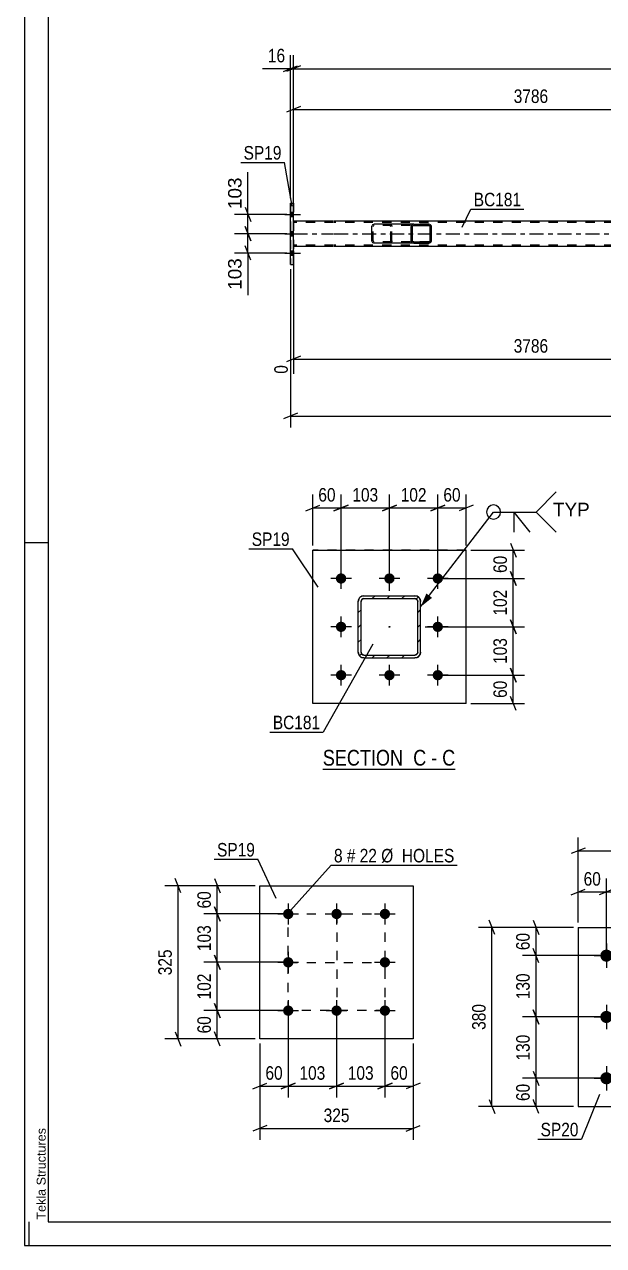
# Model space of a CAD drawing. Header units: millimetres. Extents: x 0 to 841, y 0 to 594.
# Drawn here: x 0 to 122.7, y 0 to 259 of the extents above; entities that cross this region are included whole.
import ezdxf

# ---------------------------------------------------------------- set-up
doc = ezdxf.new("R2010")
doc.units = ezdxf.units.MM
doc.linetypes.add('DXK_LINE_DOT2', pattern=[3.9198, 1.9599, -1.9599])
doc.linetypes.add('DXK_LINE_DOT3', pattern=[5.9187, 2.979, -0.9799, 0.9799, -0.9799])
doc.styles.add('Arial', font='ARIAL.TTF', dxfattribs={"height": 0.2})
doc.styles.add('Arial Narrow', font='ARIALN.TTF', dxfattribs={"height": 0.2})

# ---------------------------------------------------------------- blocks, each defined once
blk = doc.blocks.new('Unknown-717034435-1133')
at = {"color": 5, "linetype": 'Continuous'}
for p, q in [((0, 594), (0, 0)), ((5, 589), (5, 5)), ((5, 149), (0, 149)), ((1, 0), (1, 5)), ((5, 5), (836, 5)), ((0, 0), (841, 0))]:
    blk.add_line(p, q, dxfattribs=at)
at = {"color": 174, "linetype": 'Continuous', "style": 'Arial'}
blk.add_text('Tekla Structures', height=1.9102, rotation=90, dxfattribs=at).set_placement((4.5, 5.5))
blk = doc.blocks.new('Unknown-717034435-13 - 2357')
at = {"color": 6, "linetype": 'Continuous'}
blk.add_line((63.24, 101.03), (91.31, 101.03), dxfattribs=at)
at = {"color": 0, "linetype": 'Continuous'}
blk.add_wipeout([(81.35, 101.78), (81.35, 105.28), (63.24, 105.28), (63.24, 101.78)], dxfattribs=at)
at = {"color": 7, "linetype": 'Continuous', "style": 'Arial Narrow'}
blk.add_text('SECTION ', height=3.34, dxfattribs=at).set_placement((63.24, 101.78))
at = {"color": 0, "linetype": 'Continuous'}
blk.add_wipeout([(85.16, 101.78), (85.16, 105.28), (82.4, 105.28), (82.4, 101.78)], dxfattribs=at)
blk.add_wipeout([(87.49, 101.78), (87.49, 105.28), (86.21, 105.28), (86.21, 101.78)], dxfattribs=at)
at = {"color": 7, "linetype": 'Continuous', "style": 'Arial Narrow'}
blk.add_text('C', height=3.34, dxfattribs=at).set_placement((82.4, 101.78))
at = {"color": 0, "linetype": 'Continuous'}
blk.add_wipeout([(91.31, 101.78), (91.31, 105.28), (88.54, 105.28), (88.54, 101.78)], dxfattribs=at)
at = {"color": 7, "linetype": 'Continuous', "style": 'Arial Narrow'}
for s, p in [('C', (88.54, 101.78)), ('-', (86.21, 101.78))]:
    blk.add_text(s, height=3.34, dxfattribs=at).set_placement(p)
blk = doc.blocks.new('Bolt-717034435-6938 - 6899')
at = {"linetype": 'Continuous'}
for points in [[(123.35, 62.78, -1), (123.35, 60.18, -1)], [(136.35, 62.78, -1), (136.35, 60.18, -1)], [(149.35, 62.78, -1), (149.35, 60.18, -1)], [(123.35, 49.78, -1), (123.35, 47.18, -1)], [(149.35, 49.78, -1), (149.35, 47.18, -1)], [(123.35, 36.78, -1), (123.35, 34.18, -1)], [(136.35, 36.78, -1), (136.35, 34.18, -1)], [(149.35, 36.78, -1), (149.35, 34.18, -1)]]:
    blk.add_hatch(color=1, dxfattribs=at).paths.add_polyline_path(points)
at = {"color": 1, "linetype": 'Continuous'}
for p, q in [((123.35, 64.08), (123.35, 58.88)), ((136.35, 64.08), (136.35, 58.88)), ((149.35, 64.08), (149.35, 58.88)), ((120.75, 61.48), (125.95, 61.48)), ((133.75, 61.48), (138.95, 61.48)), ((146.75, 61.48), (151.95, 61.48)), ((123.35, 51.08), (123.35, 45.88)), ((149.35, 51.08), (149.35, 45.88)), ((120.75, 48.48), (125.95, 48.48)), ((146.75, 48.48), (151.95, 48.48)), ((123.35, 38.08), (123.35, 32.88)), ((136.35, 38.08), (136.35, 32.88)), ((149.35, 38.08), (149.35, 32.88)), ((120.75, 35.48), (125.95, 35.48)), ((133.75, 35.48), (138.95, 35.48)), ((146.75, 35.48), (151.95, 35.48))]:
    blk.add_line(p, q, dxfattribs=at)
blk = doc.blocks.new('Part-717034435-6905 - 6899')
at = {"color": 2, "linetype": 'Continuous'}
for p, q in [((117.35, 67.48), (117.35, 29.48)), ((117.35, 67.48), (155.35, 67.48)), ((155.35, 67.48), (155.35, 29.48)), ((117.35, 29.48), (155.35, 29.48))]:
    blk.add_line(p, q, dxfattribs=at)
blk = doc.blocks.new('Bolt-717034435-3178 - 3036')
at = {"linetype": 'Continuous'}
for points in [[(57.02, 218.24), (57.02, 219.12), (56.38, 219.12), (56.38, 218.24)], [(57.02, 218.24), (57.02, 219.12), (56.38, 219.12), (56.38, 218.24)], [(57.02, 218.24), (57.02, 219.12), (56.38, 219.12), (56.38, 218.24)], [(57.02, 214.14), (57.02, 215.02), (56.38, 215.02), (56.38, 214.14)], [(57.02, 214.14), (57.02, 215.02), (56.38, 215.02), (56.38, 214.14)], [(57.02, 210.04), (57.02, 210.92), (56.38, 210.92), (56.38, 210.04)], [(57.02, 210.04), (57.02, 210.92), (56.38, 210.92), (56.38, 210.04)], [(57.02, 210.04), (57.02, 210.92), (56.38, 210.92), (56.38, 210.04)]]:
    blk.add_hatch(color=1, dxfattribs=at).paths.add_polyline_path(points)
at = {"color": 1, "linetype": 'Continuous'}
for p, q in [((55.22, 218.68), (58.54, 218.68)), ((55.22, 218.68), (58.54, 218.68)), ((55.22, 218.68), (58.54, 218.68)), ((56.38, 219.12), (57.02, 219.12)), ((56.38, 219.12), (57.02, 219.12)), ((56.38, 219.12), (57.02, 219.12)), ((56.38, 218.24), (57.02, 218.24)), ((56.38, 218.24), (57.02, 218.24)), ((56.38, 218.24), (57.02, 218.24)), ((56.38, 215.02), (57.02, 215.02)), ((56.38, 215.02), (57.02, 215.02)), ((55.22, 214.58), (58.54, 214.58)), ((55.22, 214.58), (58.54, 214.58)), ((56.38, 214.14), (57.02, 214.14)), ((56.38, 214.14), (57.02, 214.14)), ((55.22, 210.48), (58.54, 210.48)), ((55.22, 210.48), (58.54, 210.48)), ((55.22, 210.48), (58.54, 210.48)), ((56.38, 210.92), (57.02, 210.92)), ((56.38, 210.92), (57.02, 210.92)), ((56.38, 210.92), (57.02, 210.92)), ((56.38, 210.04), (57.02, 210.04)), ((56.38, 210.04), (57.02, 210.04)), ((56.38, 210.04), (57.02, 210.04))]:
    blk.add_line(p, q, dxfattribs=at)
blk = doc.blocks.new('Part-717034435-3125 - 3036')
at = {"color": 2, "linetype": 'Continuous'}
for p, q in [((65.54, 217.22), (57.02, 217.22)), ((156.88, 217.22), (65.64, 217.22)), ((57.02, 211.94), (65.54, 211.94)), ((65.64, 211.94), (156.88, 211.94))]:
    blk.add_line(p, q, dxfattribs=at)
at = {"color": 7, "linetype": 'DXK_LINE_DOT2'}
for p, q in [((57.02, 217.22), (57.02, 217.22)), ((57.02, 217.22), (57.02, 211.94)), ((57.02, 211.94), (57.02, 217.22)), ((57.02, 217.22), (57.02, 217.22)), ((65.54, 216.98), (57.02, 216.98)), ((724.56, 216.98), (65.64, 216.98)), ((65.54, 212.18), (57.02, 212.18)), ((57.02, 211.94), (57.02, 211.94)), ((57.02, 211.94), (57.02, 211.94)), ((724.56, 212.18), (65.64, 212.18))]:
    blk.add_line(p, q, dxfattribs=at)
at = {"color": 7, "linetype": 'DXK_LINE_DOT3'}
for p, q in [((57.02, 214.58), (65.54, 214.58)), ((65.64, 214.58), (724.56, 214.58))]:
    blk.add_line(p, q, dxfattribs=at)
blk = doc.blocks.new('Part-717034435-3167 - 3036')
at = {"linetype": 'Continuous'}
h = blk.add_hatch(dxfattribs=at)
h.set_pattern_fill('', scale=0.7, style=0, pattern_type=0)
h.set_pattern_definition([(45, (86.2092, 216.2857), (-1.57154, 1.57154), [])])
h.paths.add_polyline_path([(86.25, 216.1), (86.21, 216.29), (86.1, 216.44), (85.93, 216.55), (85.74, 216.58), (82.5, 216.58), (82.31, 216.55), (82.14, 216.44), (82.03, 216.29), (81.99, 216.1), (81.99, 213.06), (82.03, 212.88), (82.14, 212.72), (82.31, 212.62), (82.5, 212.58), (85.74, 212.58), (85.93, 212.62), (86.1, 212.72), (86.21, 212.88), (86.25, 213.06)])
h.paths.add_polyline_path([(85.97, 212.97), (85.92, 212.89), (85.84, 212.84), (85.74, 212.82), (82.5, 212.82), (82.4, 212.84), (82.32, 212.89), (82.27, 212.97), (82.25, 213.06), (82.25, 216.1), (82.27, 216.19), (82.32, 216.27), (82.4, 216.32), (82.5, 216.34), (85.74, 216.34), (85.84, 216.32), (85.92, 216.27), (85.97, 216.19), (85.99, 216.1), (85.99, 213.06)])
at = {"color": 2, "linetype": 'Continuous'}
for p, q in [((73.64, 216.1), (73.68, 216.29)), ((73.64, 213.06), (73.64, 216.1)), ((73.96, 216.55), (74.15, 216.58)), ((82.5, 216.58), (74.15, 216.58)), ((82.03, 216.29), (81.99, 216.1)), ((81.99, 213.06), (81.99, 216.1)), ((82.25, 216.1), (82.27, 216.19)), ((82.25, 213.06), (82.25, 216.1)), ((82.27, 216.19), (82.32, 216.27)), ((82.5, 216.58), (82.31, 216.55)), ((82.32, 216.27), (82.4, 216.32)), ((82.4, 216.32), (82.5, 216.34)), ((82.5, 216.58), (85.74, 216.58)), ((82.5, 216.34), (85.74, 216.34)), ((85.93, 216.55), (85.74, 216.58)), ((85.74, 216.34), (85.84, 216.32)), ((85.84, 216.32), (85.92, 216.27)), ((85.92, 216.27), (85.97, 216.19)), ((85.97, 216.19), (85.99, 216.1)), ((85.99, 213.06), (85.99, 216.1)), ((86.25, 216.1), (86.21, 216.29)), ((86.25, 213.06), (86.25, 216.1)), ((73.68, 212.88), (73.64, 213.06)), ((74.15, 212.58), (73.96, 212.62)), ((82.5, 212.58), (74.15, 212.58)), ((81.99, 213.06), (82.03, 212.88)), ((82.27, 212.97), (82.25, 213.06)), ((82.32, 212.89), (82.27, 212.97)), ((82.31, 212.62), (82.5, 212.58)), ((82.4, 212.84), (82.32, 212.89)), ((82.5, 212.82), (82.4, 212.84)), ((82.5, 212.82), (85.74, 212.82)), ((82.5, 212.58), (85.74, 212.58)), ((85.84, 212.84), (85.74, 212.82)), ((85.74, 212.58), (85.93, 212.62)), ((85.92, 212.89), (85.84, 212.84)), ((85.97, 212.97), (85.92, 212.89)), ((85.99, 213.06), (85.97, 212.97)), ((86.21, 212.88), (86.25, 213.06))]:
    blk.add_line(p, q, dxfattribs=at)
at = {"color": 7, "linetype": 'DXK_LINE_DOT2'}
for p, q in [((73.92, 216.19), (73.9, 216.1)), ((73.9, 213.06), (73.9, 216.1)), ((73.97, 216.27), (73.92, 216.19)), ((74.06, 216.32), (73.97, 216.27)), ((74.15, 216.34), (74.06, 216.32)), ((85.74, 216.34), (74.15, 216.34)), ((77.39, 216.58), (77.58, 216.55)), ((77.49, 216.32), (77.39, 216.34)), ((77.57, 216.27), (77.49, 216.32)), ((77.62, 216.19), (77.57, 216.27)), ((77.64, 216.1), (77.62, 216.19)), ((77.64, 213.06), (77.64, 216.1)), ((77.86, 216.29), (77.9, 216.1)), ((77.9, 213.06), (77.9, 216.1)), ((85.74, 216.58), (82.5, 216.58)), ((73.9, 213.06), (73.92, 212.97)), ((73.92, 212.97), (73.97, 212.89)), ((73.97, 212.89), (74.06, 212.84)), ((74.06, 212.84), (74.15, 212.82)), ((85.74, 212.82), (74.15, 212.82)), ((77.39, 212.82), (77.49, 212.84)), ((77.58, 212.62), (77.39, 212.58)), ((77.49, 212.84), (77.57, 212.89)), ((77.57, 212.89), (77.62, 212.97)), ((77.62, 212.97), (77.64, 213.06)), ((77.9, 213.06), (77.86, 212.88)), ((85.74, 212.58), (82.5, 212.58))]:
    blk.add_line(p, q, dxfattribs=at)
at = {"color": 2, "linetype": 'Continuous'}
for centre, start, end in [((74.13, 216.08), 110.7583, 155.6801), ((82.48, 216.08), 110.7583, 155.68), ((85.76, 216.08), 24.32, 69.2417), ((74.13, 213.08), 204.3199, 249.2417), ((82.48, 213.08), 204.32, 249.2417), ((85.76, 213.08), 290.7583, 335.68)]:
    blk.add_arc(centre, 0.496, start, end, dxfattribs=at)
at = {"color": 7, "linetype": 'DXK_LINE_DOT2'}
for centre, start, end in [((77.41, 216.08), 24.3199, 69.2417), ((77.41, 213.08), 290.7583, 335.6801)]:
    blk.add_arc(centre, 0.496, start, end, dxfattribs=at)
blk = doc.blocks.new('Part-717034435-3236 - 3036')
at = {"color": 2, "linetype": 'Continuous'}
for p, q in [((56.38, 221.08), (57.02, 221.08)), ((56.38, 208.08), (56.38, 221.08)), ((57.02, 208.08), (57.02, 221.08)), ((56.38, 208.08), (57.02, 208.08))]:
    blk.add_line(p, q, dxfattribs=at)
at = {"color": 7, "linetype": 'DXK_LINE_DOT2'}
for p, q in [((56.38, 221.08), (56.38, 221.08)), ((56.38, 221.08), (56.38, 208.08)), ((57.02, 221.08), (57.02, 208.08)), ((56.38, 208.08), (56.38, 208.08))]:
    blk.add_line(p, q, dxfattribs=at)
blk = doc.blocks.new('Bolt-717034435-2446 - 2357')
at = {"linetype": 'Continuous'}
for points in [[(67.11, 140.36, -1), (67.11, 142.56, -1)], [(77.36, 140.36, -1), (77.36, 142.56, -1)], [(87.61, 140.36, -1), (87.61, 142.56, -1)], [(67.11, 130.11, -1), (67.11, 132.31, -1)], [(87.61, 130.11, -1), (87.61, 132.31, -1)], [(67.11, 119.86, -1), (67.11, 122.06, -1)], [(77.36, 119.86, -1), (77.36, 122.06, -1)], [(87.61, 119.86, -1), (87.61, 122.06, -1)]]:
    blk.add_hatch(color=1, dxfattribs=at).paths.add_polyline_path(points)
at = {"color": 1, "linetype": 'Continuous'}
for p, q in [((67.11, 139.26), (67.11, 143.66)), ((77.36, 139.26), (77.36, 143.66)), ((87.61, 139.26), (87.61, 143.66)), ((69.31, 141.46), (64.91, 141.46)), ((79.56, 141.46), (75.16, 141.46)), ((89.81, 141.46), (85.41, 141.46)), ((67.11, 129.01), (67.11, 133.41)), ((87.61, 129.01), (87.61, 133.41)), ((69.31, 131.21), (64.91, 131.21)), ((89.81, 131.21), (85.41, 131.21)), ((67.11, 118.76), (67.11, 123.16)), ((77.36, 118.76), (77.36, 123.16)), ((87.61, 118.76), (87.61, 123.16)), ((69.31, 120.96), (64.91, 120.96)), ((79.56, 120.96), (75.16, 120.96)), ((89.81, 120.96), (85.41, 120.96))]:
    blk.add_line(p, q, dxfattribs=at)
blk = doc.blocks.new('Part-717034435-2452 - 2357')
at = {"color": 2, "linetype": 'Continuous'}
for p, q in [((61.11, 147.46), (93.61, 147.46)), ((61.11, 114.96), (61.11, 147.46)), ((93.61, 114.96), (93.61, 147.46)), ((93.61, 114.96), (61.11, 114.96))]:
    blk.add_line(p, q, dxfattribs=at)
at = {"color": 7, "linetype": 'DXK_LINE_DOT2'}
for p, q in [((93.61, 147.46), (61.11, 147.46)), ((93.61, 114.96), (61.11, 114.96))]:
    blk.add_line(p, q, dxfattribs=at)
blk = doc.blocks.new('Part-717034435-2461 - 2357')
at = {"linetype": 'Continuous'}
h = blk.add_hatch(dxfattribs=at)
h.set_pattern_fill('', scale=0.7, style=0, pattern_type=0)
h.set_pattern_definition([(45, (83.2224, 124.701), (-1.57154, 1.57154), [])])
h.paths.add_polyline_path([(82.76, 124.61), (83.22, 124.7), (83.61, 124.96), (83.87, 125.35), (83.96, 125.81), (83.96, 136.61), (83.87, 137.07), (83.61, 137.46), (83.22, 137.72), (82.76, 137.81), (71.96, 137.81), (71.5, 137.72), (71.11, 137.46), (70.85, 137.07), (70.76, 136.61), (70.76, 125.81), (70.85, 125.35), (71.11, 124.96), (71.5, 124.7), (71.96, 124.61)])
h.paths.add_polyline_path([(71.96, 125.21), (71.73, 125.26), (71.54, 125.39), (71.41, 125.58), (71.36, 125.81), (71.36, 136.61), (71.41, 136.84), (71.54, 137.03), (71.73, 137.16), (71.96, 137.21), (82.76, 137.21), (82.99, 137.16), (83.19, 137.03), (83.32, 136.84), (83.36, 136.61), (83.36, 125.81), (83.32, 125.58), (83.19, 125.39), (82.99, 125.26), (82.76, 125.21)])
blk.add_hatch(color=30, dxfattribs=at).paths.add_polyline_path([(77.36, 131.11, -1), (77.36, 131.31, -1)])
at = {"color": 7, "linetype": 'DXK_LINE_DOT2'}
for p, q in [((71.5, 137.72), (71.96, 137.81)), ((71.96, 137.81), (82.76, 137.81)), ((82.76, 137.81), (83.22, 137.72)), ((70.76, 136.61), (70.85, 137.07)), ((70.76, 125.81), (70.76, 136.61)), ((71.41, 136.84), (71.36, 136.61)), ((71.36, 125.81), (71.36, 136.61)), ((71.54, 137.03), (71.41, 136.84)), ((71.73, 137.16), (71.54, 137.03)), ((71.96, 137.21), (71.73, 137.16)), ((71.96, 137.21), (82.76, 137.21)), ((82.99, 137.16), (82.76, 137.21)), ((83.19, 137.03), (82.99, 137.16)), ((83.32, 136.84), (83.19, 137.03)), ((83.36, 136.61), (83.32, 136.84)), ((83.36, 125.81), (83.36, 136.61)), ((83.87, 137.07), (83.96, 136.61)), ((83.96, 125.81), (83.96, 136.61)), ((70.85, 125.35), (70.76, 125.81)), ((71.36, 125.81), (71.41, 125.58)), ((71.41, 125.58), (71.54, 125.39)), ((71.96, 124.61), (71.5, 124.7)), ((71.54, 125.39), (71.73, 125.26)), ((71.73, 125.26), (71.96, 125.21)), ((71.96, 125.21), (82.76, 125.21)), ((71.96, 124.61), (82.76, 124.61)), ((82.76, 125.21), (82.99, 125.26)), ((83.22, 124.7), (82.76, 124.61)), ((82.99, 125.26), (83.19, 125.39)), ((83.19, 125.39), (83.32, 125.58)), ((83.32, 125.58), (83.36, 125.81)), ((83.96, 125.81), (83.87, 125.35))]:
    blk.add_line(p, q, dxfattribs=at)
at = {"color": 2, "linetype": 'Continuous'}
for p, q in [((71.96, 137.81), (71.5, 137.72)), ((71.96, 137.81), (82.76, 137.81)), ((83.22, 137.72), (82.76, 137.81)), ((70.85, 137.07), (70.76, 136.61)), ((70.76, 125.81), (70.76, 136.61)), ((71.36, 136.61), (71.41, 136.84)), ((71.36, 125.81), (71.36, 136.61)), ((71.41, 136.84), (71.54, 137.03)), ((71.54, 137.03), (71.73, 137.16)), ((71.73, 137.16), (71.96, 137.21)), ((71.96, 137.21), (82.76, 137.21)), ((82.76, 137.21), (82.99, 137.16)), ((82.99, 137.16), (83.19, 137.03)), ((83.19, 137.03), (83.32, 136.84)), ((83.32, 136.84), (83.36, 136.61)), ((83.36, 125.81), (83.36, 136.61)), ((83.96, 136.61), (83.87, 137.07)), ((83.96, 125.81), (83.96, 136.61)), ((70.76, 125.81), (70.85, 125.35)), ((71.41, 125.58), (71.36, 125.81)), ((71.54, 125.39), (71.41, 125.58)), ((71.5, 124.7), (71.96, 124.61)), ((71.73, 125.26), (71.54, 125.39)), ((71.96, 125.21), (71.73, 125.26)), ((71.96, 125.21), (82.76, 125.21)), ((71.96, 124.61), (82.76, 124.61)), ((82.99, 125.26), (82.76, 125.21)), ((82.76, 124.61), (83.22, 124.7)), ((83.19, 125.39), (82.99, 125.26)), ((83.32, 125.58), (83.19, 125.39)), ((83.36, 125.81), (83.32, 125.58)), ((83.87, 125.35), (83.96, 125.81))]:
    blk.add_line(p, q, dxfattribs=at)
at = {"color": 7, "linetype": 'DXK_LINE_DOT3'}
blk.add_line((77.36, 131.21), (77.36, 131.21), dxfattribs=at)
at = {"color": 30, "linetype": 'DXK_LINE_DOT3'}
blk.add_line((77.36, 131.21), (77.36, 131.21), dxfattribs=at)
at = {"color": 30, "linetype": 'Continuous'}
blk.add_circle((77.36, 131.21), 0.1, dxfattribs=at)
at = {"color": 7, "linetype": 'DXK_LINE_DOT2'}
for centre, start, end in [((71.96, 136.61), 112.5, 157.5), ((82.76, 136.61), 22.5, 67.5), ((71.96, 125.81), 202.5, 247.5), ((82.76, 125.81), 292.5, 337.5)]:
    blk.add_arc(centre, 1.2, start, end, dxfattribs=at)
at = {"color": 2, "linetype": 'Continuous'}
for centre, start, end in [((71.96, 136.61), 112.5, 157.5), ((82.76, 136.61), 22.5, 67.5), ((71.96, 125.81), 202.5, 247.5), ((82.76, 125.81), 292.5, 337.5)]:
    blk.add_arc(centre, 1.2, start, end, dxfattribs=at)
blk = doc.blocks.new('Bolt-717034435-7731 - 7697')
at = {"linetype": 'Continuous'}
for points in [[(55.91, 71.42, -1), (55.91, 69.22, -1)], [(66.16, 71.42, -1), (66.16, 69.22, -1)], [(76.41, 71.42, -1), (76.41, 69.22, -1)], [(55.91, 61.17, -1), (55.91, 58.97, -1)], [(76.41, 61.17, -1), (76.41, 58.97, -1)], [(55.91, 50.92, -1), (55.91, 48.72, -1)], [(66.16, 50.92, -1), (66.16, 48.72, -1)], [(76.41, 50.92, -1), (76.41, 48.72, -1)]]:
    blk.add_hatch(color=1, dxfattribs=at).paths.add_polyline_path(points)
at = {"color": 1, "linetype": 'Continuous'}
for p, q in [((55.91, 72.52), (55.91, 68.12)), ((66.16, 72.52), (66.16, 68.12)), ((76.41, 72.52), (76.41, 68.12)), ((53.71, 70.32), (58.11, 70.32)), ((63.96, 70.32), (68.36, 70.32)), ((74.21, 70.32), (78.61, 70.32)), ((55.91, 62.27), (55.91, 57.87)), ((76.41, 62.27), (76.41, 57.87)), ((53.71, 60.07), (58.11, 60.07)), ((74.21, 60.07), (78.61, 60.07)), ((55.91, 52.02), (55.91, 47.62)), ((66.16, 52.02), (66.16, 47.62)), ((76.41, 52.02), (76.41, 47.62)), ((53.71, 49.82), (58.11, 49.82)), ((63.96, 49.82), (68.36, 49.82)), ((74.21, 49.82), (78.61, 49.82))]:
    blk.add_line(p, q, dxfattribs=at)
blk = doc.blocks.new('Part-717034435-7736 - 7697')
at = {"color": 2, "linetype": 'Continuous'}
for p, q in [((49.91, 43.82), (49.91, 76.32)), ((49.91, 76.32), (82.41, 76.32)), ((82.41, 76.32), (82.41, 43.82)), ((82.41, 43.82), (49.91, 43.82))]:
    blk.add_line(p, q, dxfattribs=at)
blk = doc.blocks.new('Rectangle-717034435-7823 - 7697')
at = {"color": 1, "linetype": 'DXK_LINE_DOT2'}
blk.add_lwpolyline([(55.91, 70.32), (76.41, 70.32), (76.41, 49.82), (55.91, 49.82), (55.91, 70.32)], close=True, dxfattribs=at)
blk = doc.blocks.new('Line-717034435-7809 - 7697')
at = {"color": 1, "linetype": 'DXK_LINE_DOT2'}
blk.add_line((55.91, 60.02), (76.41, 60.02), dxfattribs=at)
blk = doc.blocks.new('Line-717034435-7816 - 7697')
at = {"color": 1, "linetype": 'DXK_LINE_DOT2'}
blk.add_line((66.21, 70.32), (66.21, 49.82), dxfattribs=at)
blk = doc.blocks.new('StraightDimension-717034435-6940 - 6899')
at = {"color": 7, "linetype": 'Continuous'}
for p, q in [((116.35, 67.48), (105.59, 67.48)), ((107.84, 68.98), (109.04, 65.98)), ((108.44, 61.48), (108.44, 67.48)), ((109.04, 59.98), (107.84, 62.98)), ((122.35, 61.48), (105.59, 61.48))]:
    blk.add_line(p, q, dxfattribs=at)
at = {"color": 0}
blk.add_wipeout([(107.69, 66.91), (103.49, 66.91), (103.49, 62.05), (107.69, 62.05)], dxfattribs=at)
at = {"color": 3, "style": 'Arial Narrow'}
blk.add_text('60', height=2.863, rotation=90.0002, dxfattribs=at).set_placement((107.09, 62.65))
blk = doc.blocks.new('StraightDimension-717034435-6950 - 6899')
at = {"color": 7, "linetype": 'Continuous'}
for p, q in [((107.84, 36.98), (109.04, 33.98)), ((122.35, 35.48), (105.59, 35.48)), ((108.44, 29.48), (108.44, 35.48)), ((116.35, 29.48), (105.59, 29.48)), ((109.04, 27.98), (107.84, 30.98))]:
    blk.add_line(p, q, dxfattribs=at)
at = {"color": 0}
blk.add_wipeout([(107.69, 34.91), (103.49, 34.91), (103.49, 30.05), (107.69, 30.05)], dxfattribs=at)
at = {"color": 3, "style": 'Arial Narrow'}
blk.add_text('60', height=2.863, rotation=90.0002, dxfattribs=at).set_placement((107.09, 30.65))
blk = doc.blocks.new('StraightDimension-717034435-12316 - 6899')
at = {"color": 7, "linetype": 'Continuous'}
for p, q in [((109.04, 59.98), (107.84, 62.98)), ((122.35, 61.48), (105.59, 61.48)), ((108.44, 48.48), (108.44, 61.48)), ((107.84, 49.98), (109.04, 46.98)), ((122.35, 48.48), (105.59, 48.48))]:
    blk.add_line(p, q, dxfattribs=at)
at = {"color": 0}
blk.add_wipeout([(107.69, 58.32), (103.49, 58.32), (103.49, 51.64), (107.69, 51.64)], dxfattribs=at)
at = {"color": 3, "style": 'Arial Narrow'}
blk.add_text('130', height=2.863, rotation=90.0002, dxfattribs=at).set_placement((107.09, 52.24))
blk = doc.blocks.new('StraightDimension-717034435-6965 - 6899')
at = {"color": 7, "linetype": 'Continuous'}
for p, q in [((116.35, 67.48), (96.25, 67.48)), ((99.7, 65.98), (98.5, 68.98)), ((99.1, 29.48), (99.1, 67.48)), ((116.35, 29.48), (96.25, 29.48)), ((98.5, 30.98), (99.7, 27.98))]:
    blk.add_line(p, q, dxfattribs=at)
at = {"color": 0}
blk.add_wipeout([(98.35, 51.82), (94.15, 51.82), (94.15, 45.14), (98.35, 45.14)], dxfattribs=at)
at = {"color": 3, "style": 'Arial Narrow'}
blk.add_text('380', height=2.863, rotation=90.0002, dxfattribs=at).set_placement((97.75, 45.74))
blk = doc.blocks.new('StraightDimension-717034435-6986 - 6899')
at = {"color": 7, "linetype": 'Continuous'}
for p, q in [((117.35, 68.48), (117.35, 77.83)), ((123.35, 62.48), (123.35, 77.83)), ((115.85, 74.38), (118.85, 75.58)), ((124.85, 75.58), (121.85, 74.38)), ((117.35, 74.98), (123.35, 74.98))]:
    blk.add_line(p, q, dxfattribs=at)
at = {"color": 0}
blk.add_wipeout([(122.78, 75.73), (122.78, 79.93), (117.92, 79.93), (117.92, 75.73)], dxfattribs=at)
at = {"color": 3, "style": 'Arial Narrow'}
blk.add_text('60', height=2.863, dxfattribs=at).set_placement((118.52, 76.33))
blk = doc.blocks.new('StraightDimension-717034435-7001 - 6899')
at = {"color": 7, "linetype": 'Continuous'}
for p, q in [((117.35, 68.48), (117.35, 86.56)), ((155.35, 68.48), (155.35, 86.56)), ((118.85, 84.31), (115.85, 83.11)), ((117.35, 83.71), (155.35, 83.71)), ((153.85, 83.11), (156.85, 84.31))]:
    blk.add_line(p, q, dxfattribs=at)
at = {"color": 0}
blk.add_wipeout([(139.69, 84.46), (139.69, 88.66), (133.01, 88.66), (133.01, 84.46)], dxfattribs=at)
at = {"color": 3, "style": 'Arial Narrow'}
blk.add_text('380', height=2.863, dxfattribs=at).set_placement((133.61, 85.06))
blk = doc.blocks.new('StraightDimension-717034435-12314 - 6899')
at = {"color": 7, "linetype": 'Continuous'}
for p, q in [((109.04, 46.98), (107.84, 49.98)), ((122.35, 48.48), (105.59, 48.48)), ((108.44, 35.48), (108.44, 48.48)), ((107.84, 36.98), (109.04, 33.98)), ((122.35, 35.48), (105.59, 35.48))]:
    blk.add_line(p, q, dxfattribs=at)
at = {"color": 0}
blk.add_wipeout([(107.69, 45.32), (103.49, 45.32), (103.49, 38.64), (107.69, 38.64)], dxfattribs=at)
at = {"color": 3, "style": 'Arial Narrow'}
blk.add_text('130', height=2.863, rotation=90.0002, dxfattribs=at).set_placement((107.09, 39.24))
blk = doc.blocks.new('StraightDimension-717034435-12336 - 6899')
at = {"color": 7, "linetype": 'Continuous'}
for p, q in [((123.35, 62.48), (123.35, 77.83)), ((136.35, 62.48), (136.35, 77.83)), ((124.85, 75.58), (121.85, 74.38)), ((134.85, 74.38), (137.85, 75.58)), ((123.35, 74.98), (136.35, 74.98))]:
    blk.add_line(p, q, dxfattribs=at)
at = {"color": 0}
blk.add_wipeout([(133.19, 75.73), (133.19, 79.93), (126.51, 79.93), (126.51, 75.73)], dxfattribs=at)
at = {"color": 3, "style": 'Arial Narrow'}
blk.add_text('130', height=2.863, dxfattribs=at).set_placement((127.11, 76.33))
blk = doc.blocks.new('StraightDimension-717034435-3388 - 3036')
at = {"color": 7, "linetype": 'Continuous'}
for p, q in [((46.77, 216.08), (47.97, 213.08)), ((55.59, 214.58), (44.52, 214.58)), ((47.37, 210.48), (47.37, 214.58)), ((55.59, 210.48), (44.52, 210.48)), ((47.97, 208.98), (46.77, 211.98))]:
    blk.add_line(p, q, dxfattribs=at)
at = {"color": 0}
blk.add_wipeout([(46.62, 209.96), (42.42, 209.96), (42.42, 202.09), (46.62, 202.09)], dxfattribs=at)
at = {"color": 7, "linetype": 'Continuous'}
blk.add_line((47.37, 210.48), (47.37, 201.56), dxfattribs=at)
blk.add_line((47.37, 210.48), (47.37, 201.56), dxfattribs=at)
at = {"color": 3, "style": 'Arial'}
blk.add_text('103', height=2.865, rotation=90.0002, dxfattribs=at).set_placement((46.02, 202.69))
blk = doc.blocks.new('StraightDimension-717034435-3378 - 3036')
at = {"color": 7, "linetype": 'Continuous'}
for p, q in [((46.77, 220.18), (47.97, 217.18)), ((55.59, 218.68), (44.52, 218.68)), ((47.37, 214.58), (47.37, 218.68)), ((47.97, 213.08), (46.77, 216.08)), ((55.59, 214.58), (44.52, 214.58))]:
    blk.add_line(p, q, dxfattribs=at)
at = {"color": 0}
blk.add_wipeout([(46.62, 227.08), (42.42, 227.08), (42.42, 219.21), (46.62, 219.21)], dxfattribs=at)
at = {"color": 7, "linetype": 'Continuous'}
blk.add_line((47.37, 218.68), (47.37, 227.6), dxfattribs=at)
blk.add_line((47.37, 218.68), (47.37, 227.6), dxfattribs=at)
at = {"color": 3, "style": 'Arial'}
blk.add_text('103', height=2.865, rotation=90.0002, dxfattribs=at).set_placement((46.02, 219.81))
blk = doc.blocks.new('StraightDimension-717034435-3399 - 3036')
at = {"color": 7, "linetype": 'Continuous'}
for p, q in [((57.02, 210.94), (57.02, 184.88)), ((157.68, 210.54), (157.68, 179.39)), ((58.52, 188.6), (55.52, 187.4)), ((57.02, 188), (157.68, 188)), ((156.18, 187.4), (159.18, 188.6))]:
    blk.add_line(p, q, dxfattribs=at)
at = {"color": 0}
blk.add_wipeout([(111.61, 188.75), (111.61, 192.95), (103.1, 192.95), (103.1, 188.75)], dxfattribs=at)
at = {"color": 0, "linetype": 'Continuous'}
for points in [[(56.42, 187.3), (52.22, 187.3), (52.22, 184.28), (56.42, 184.28)], [(157.08, 187.3), (152.88, 187.3), (152.88, 178.79), (157.08, 178.79)]]:
    blk.add_wipeout(points, dxfattribs=at)
at = {"color": 3, "style": 'Arial Narrow'}
blk.add_text('3786', height=2.863, dxfattribs=at).set_placement((103.7, 189.35))
at = {"color": 3, "linetype": 'Continuous', "style": 'Arial Narrow'}
for s, height, p in [('0', 2.86, (55.82, 184.88)), ('3786', 2.863, (156.48, 179.39))]:
    blk.add_text(s, height=height, rotation=90.0002, dxfattribs=at).set_placement(p)
blk = doc.blocks.new('StraightDimension-717034435-3450 - 3036')
at = {"color": 7, "linetype": 'Continuous'}
for p, q in [((57.02, 218.22), (57.02, 243.8)), ((157.68, 218.62), (157.68, 243.8)), ((58.52, 241.55), (55.52, 240.35)), ((57.02, 240.95), (157.68, 240.95)), ((156.18, 240.35), (159.18, 241.55))]:
    blk.add_line(p, q, dxfattribs=at)
at = {"color": 0}
blk.add_wipeout([(111.61, 241.7), (111.61, 245.9), (103.1, 245.9), (103.1, 241.7)], dxfattribs=at)
at = {"color": 3, "style": 'Arial Narrow'}
blk.add_text('3786', height=2.863, dxfattribs=at).set_placement((103.7, 242.3))
blk = doc.blocks.new('StraightDimension-717034435-3514 - 3036')
at = {"color": 7, "linetype": 'Continuous'}
for p, q in [((56.38, 222.08), (56.38, 252.42)), ((57.02, 222.08), (57.02, 252.42)), ((54.88, 248.97), (57.88, 250.17)), ((58.52, 250.17), (55.52, 248.97)), ((56.38, 249.57), (57.02, 249.57))]:
    blk.add_line(p, q, dxfattribs=at)
at = {"color": 0}
blk.add_wipeout([(55.86, 250.32), (55.86, 254.52), (51, 254.52), (51, 250.32)], dxfattribs=at)
at = {"color": 7, "linetype": 'Continuous'}
blk.add_line((56.38, 249.57), (50.48, 249.57), dxfattribs=at)
blk.add_line((56.38, 249.57), (50.48, 249.57), dxfattribs=at)
at = {"color": 3, "style": 'Arial Narrow'}
blk.add_text('16', height=2.863, dxfattribs=at).set_placement((51.6, 250.92))
blk = doc.blocks.new('StraightDimension-717034435-3524 - 3036')
at = {"color": 7, "linetype": 'Continuous'}
for p, q in [((57.02, 222.08), (57.02, 252.42)), ((58.52, 250.17), (55.52, 248.97)), ((57.02, 249.57), (733.18, 249.57))]:
    blk.add_line(p, q, dxfattribs=at)
blk = doc.blocks.new('StraightDimension-717034435-3545 - 3036')
at = {"color": 7, "linetype": 'Continuous'}
for p, q in [((56.38, 207.08), (56.38, 173.49)), ((57.88, 176.49), (54.88, 175.29)), ((56.38, 175.89), (733.82, 175.89))]:
    blk.add_line(p, q, dxfattribs=at)
blk = doc.blocks.new('StraightDimension-717034435-2539 - 2357')
at = {"color": 7, "linetype": 'Continuous'}
for p, q in [((103.01, 148.96), (104.21, 145.96)), ((94.61, 147.46), (106.01, 147.46)), ((103.61, 141.46), (103.61, 147.46)), ((104.21, 139.96), (103.01, 142.96)), ((88.61, 141.46), (106.01, 141.46))]:
    blk.add_line(p, q, dxfattribs=at)
at = {"color": 0}
blk.add_wipeout([(102.86, 146.89), (98.66, 146.89), (98.66, 142.03), (102.86, 142.03)], dxfattribs=at)
at = {"color": 3, "style": 'Arial Narrow'}
blk.add_text('60', height=2.863, rotation=90.0002, dxfattribs=at).set_placement((102.26, 142.63))
blk = doc.blocks.new('StraightDimension-717034435-2540 - 2357')
at = {"color": 7, "linetype": 'Continuous'}
for p, q in [((103.01, 142.96), (104.21, 139.96)), ((88.61, 141.46), (106.01, 141.46)), ((103.61, 131.21), (103.61, 141.46)), ((104.21, 129.71), (103.01, 132.71)), ((84.96, 131.21), (106.01, 131.21))]:
    blk.add_line(p, q, dxfattribs=at)
at = {"color": 0}
blk.add_wipeout([(102.86, 139.68), (98.66, 139.68), (98.66, 132.99), (102.86, 132.99)], dxfattribs=at)
at = {"color": 3, "style": 'Arial Narrow'}
blk.add_text('102', height=2.863, rotation=90.0002, dxfattribs=at).set_placement((102.26, 133.59))
blk = doc.blocks.new('StraightDimension-717034435-2543 - 2357')
at = {"color": 7, "linetype": 'Continuous'}
for p, q in [((103.01, 132.71), (104.21, 129.71)), ((84.96, 131.21), (106.01, 131.21)), ((103.61, 120.96), (103.61, 131.21)), ((104.21, 119.46), (103.01, 122.46)), ((88.61, 120.96), (106.01, 120.96))]:
    blk.add_line(p, q, dxfattribs=at)
at = {"color": 0}
blk.add_wipeout([(102.86, 129.43), (98.66, 129.43), (98.66, 122.74), (102.86, 122.74)], dxfattribs=at)
at = {"color": 3, "style": 'Arial Narrow'}
blk.add_text('103', height=2.863, rotation=90.0002, dxfattribs=at).set_placement((102.26, 123.34))
blk = doc.blocks.new('StraightDimension-717034435-2546 - 2357')
at = {"color": 7, "linetype": 'Continuous'}
for p, q in [((103.01, 122.46), (104.21, 119.46)), ((88.61, 120.96), (106.01, 120.96)), ((103.61, 114.96), (103.61, 120.96)), ((94.61, 114.96), (106.01, 114.96)), ((104.21, 113.46), (103.01, 116.46))]:
    blk.add_line(p, q, dxfattribs=at)
at = {"color": 0}
blk.add_wipeout([(102.86, 120.39), (98.66, 120.39), (98.66, 115.53), (102.86, 115.53)], dxfattribs=at)
at = {"color": 3, "style": 'Arial Narrow'}
blk.add_text('60', height=2.863, rotation=90.0002, dxfattribs=at).set_placement((102.26, 116.13))
blk = doc.blocks.new('StraightDimension-717034435-2548 - 2357')
at = {"color": 7, "linetype": 'Continuous'}
for p, q in [((87.61, 142.46), (87.61, 159.27)), ((93.61, 148.46), (93.61, 159.27)), ((86.11, 155.82), (89.11, 157.02)), ((87.61, 156.42), (93.61, 156.42)), ((95.11, 157.02), (92.11, 155.82))]:
    blk.add_line(p, q, dxfattribs=at)
at = {"color": 0}
blk.add_wipeout([(93.04, 157.17), (93.04, 161.37), (88.19, 161.37), (88.19, 157.17)], dxfattribs=at)
at = {"color": 3, "style": 'Arial Narrow'}
blk.add_text('60', height=2.863, dxfattribs=at).set_placement((88.79, 157.77))
blk = doc.blocks.new('StraightDimension-717034435-2549 - 2357')
at = {"color": 7, "linetype": 'Continuous'}
for p, q in [((77.36, 138.81), (77.36, 159.27)), ((87.61, 142.46), (87.61, 159.27)), ((75.86, 155.82), (78.86, 157.02)), ((77.36, 156.42), (87.61, 156.42)), ((89.11, 157.02), (86.11, 155.82))]:
    blk.add_line(p, q, dxfattribs=at)
at = {"color": 0}
blk.add_wipeout([(85.83, 157.17), (85.83, 161.37), (79.15, 161.37), (79.15, 157.17)], dxfattribs=at)
at = {"color": 3, "style": 'Arial Narrow'}
blk.add_text('102', height=2.863, dxfattribs=at).set_placement((79.75, 157.77))
blk = doc.blocks.new('StraightDimension-717034435-2553 - 2357')
at = {"color": 7, "linetype": 'Continuous'}
for p, q in [((67.11, 142.46), (67.11, 159.27)), ((77.36, 138.81), (77.36, 159.27)), ((65.61, 155.82), (68.61, 157.02)), ((67.11, 156.42), (77.36, 156.42)), ((78.86, 157.02), (75.86, 155.82))]:
    blk.add_line(p, q, dxfattribs=at)
at = {"color": 0}
blk.add_wipeout([(75.58, 157.17), (75.58, 161.37), (68.9, 161.37), (68.9, 157.17)], dxfattribs=at)
at = {"color": 3, "style": 'Arial Narrow'}
blk.add_text('103', height=2.863, dxfattribs=at).set_placement((69.5, 157.77))
blk = doc.blocks.new('StraightDimension-717034435-2557 - 2357')
at = {"color": 7, "linetype": 'Continuous'}
for p, q in [((61.11, 148.46), (61.11, 159.27)), ((67.11, 142.46), (67.11, 159.27)), ((59.61, 155.82), (62.61, 157.02)), ((61.11, 156.42), (67.11, 156.42)), ((68.61, 157.02), (65.61, 155.82))]:
    blk.add_line(p, q, dxfattribs=at)
at = {"color": 0}
blk.add_wipeout([(66.54, 157.17), (66.54, 161.37), (61.69, 161.37), (61.69, 157.17)], dxfattribs=at)
at = {"color": 3, "style": 'Arial Narrow'}
blk.add_text('60', height=2.863, dxfattribs=at).set_placement((62.29, 157.77))
blk = doc.blocks.new('StraightDimension-717034435-7738 - 7697')
at = {"color": 7, "linetype": 'Continuous'}
for p, q in [((76.41, 48.82), (76.41, 31.42)), ((82.41, 42.82), (82.41, 31.42)), ((74.91, 33.22), (77.91, 34.42)), ((76.41, 33.82), (82.41, 33.82)), ((83.91, 34.42), (80.91, 33.22))]:
    blk.add_line(p, q, dxfattribs=at)
at = {"color": 0}
blk.add_wipeout([(81.84, 34.57), (81.84, 38.77), (76.98, 38.77), (76.98, 34.57)], dxfattribs=at)
at = {"color": 3, "style": 'Arial Narrow'}
blk.add_text('60', height=2.863, dxfattribs=at).set_placement((77.58, 35.17))
blk = doc.blocks.new('StraightDimension-717034435-7795 - 7697')
at = {"color": 7, "linetype": 'Continuous'}
for p, q in [((40.26, 77.82), (41.46, 74.82)), ((48.91, 76.32), (38.01, 76.32)), ((40.86, 70.32), (40.86, 76.32)), ((54.91, 70.32), (38.01, 70.32)), ((41.46, 68.82), (40.26, 71.82))]:
    blk.add_line(p, q, dxfattribs=at)
at = {"color": 0}
blk.add_wipeout([(40.11, 75.74), (35.91, 75.74), (35.91, 70.89), (40.11, 70.89)], dxfattribs=at)
at = {"color": 3, "style": 'Arial Narrow'}
blk.add_text('60', height=2.863, rotation=90.0002, dxfattribs=at).set_placement((39.51, 71.49))
blk = doc.blocks.new('StraightDimension-717034435-7752 - 7697')
at = {"color": 7, "linetype": 'Continuous'}
for p, q in [((55.91, 48.82), (55.91, 31.42)), ((49.91, 42.82), (49.91, 31.42)), ((48.41, 33.22), (51.41, 34.42)), ((49.91, 33.82), (55.91, 33.82)), ((57.41, 34.42), (54.41, 33.22))]:
    blk.add_line(p, q, dxfattribs=at)
at = {"color": 0}
blk.add_wipeout([(55.34, 34.57), (55.34, 38.77), (50.48, 38.77), (50.48, 34.57)], dxfattribs=at)
at = {"color": 3, "style": 'Arial Narrow'}
blk.add_text('60', height=2.863, dxfattribs=at).set_placement((51.08, 35.17))
blk = doc.blocks.new('StraightDimension-717034435-7763 - 7697')
at = {"color": 7, "linetype": 'Continuous'}
for p, q in [((49.91, 42.82), (49.91, 22.44)), ((82.41, 42.82), (82.41, 22.44)), ((51.41, 25.44), (48.41, 24.24)), ((49.91, 24.84), (82.41, 24.84)), ((80.91, 24.24), (83.91, 25.44))]:
    blk.add_line(p, q, dxfattribs=at)
at = {"color": 0}
blk.add_wipeout([(69.5, 25.59), (69.5, 29.79), (62.82, 29.79), (62.82, 25.59)], dxfattribs=at)
at = {"color": 3, "style": 'Arial Narrow'}
blk.add_text('325', height=2.863, dxfattribs=at).set_placement((63.42, 26.19))
blk = doc.blocks.new('StraightDimension-717034435-7774 - 7697')
at = {"color": 7, "linetype": 'Continuous'}
for p, q in [((33.18, 74.82), (31.98, 77.82)), ((48.91, 76.32), (29.73, 76.32)), ((32.58, 43.82), (32.58, 76.32)), ((31.98, 45.32), (33.18, 42.32)), ((48.91, 43.82), (29.73, 43.82))]:
    blk.add_line(p, q, dxfattribs=at)
at = {"color": 0}
blk.add_wipeout([(31.83, 63.41), (27.63, 63.41), (27.63, 56.72), (31.83, 56.72)], dxfattribs=at)
at = {"color": 3, "style": 'Arial Narrow'}
blk.add_text('325', height=2.863, rotation=90.0002, dxfattribs=at).set_placement((31.23, 57.32))
blk = doc.blocks.new('StraightDimension-717034435-7785 - 7697')
at = {"color": 7, "linetype": 'Continuous'}
for p, q in [((54.91, 49.82), (38.01, 49.82)), ((40.26, 51.32), (41.46, 48.32)), ((40.86, 43.82), (40.86, 49.82)), ((41.46, 42.32), (40.26, 45.32)), ((48.91, 43.82), (38.01, 43.82))]:
    blk.add_line(p, q, dxfattribs=at)
at = {"color": 0}
blk.add_wipeout([(40.11, 49.24), (35.91, 49.24), (35.91, 44.39), (40.11, 44.39)], dxfattribs=at)
at = {"color": 3, "style": 'Arial Narrow'}
blk.add_text('60', height=2.863, rotation=90.0002, dxfattribs=at).set_placement((39.51, 44.99))
blk = doc.blocks.new('StraightDimension-717034435-12603 - 7697')
at = {"color": 7, "linetype": 'Continuous'}
for p, q in [((55.91, 48.82), (55.91, 31.42)), ((66.16, 48.82), (66.16, 31.42)), ((54.41, 33.22), (57.41, 34.42)), ((55.91, 33.82), (66.16, 33.82)), ((67.66, 34.42), (64.66, 33.22))]:
    blk.add_line(p, q, dxfattribs=at)
at = {"color": 0}
blk.add_wipeout([(64.38, 34.57), (64.38, 38.77), (57.69, 38.77), (57.69, 34.57)], dxfattribs=at)
at = {"color": 3, "style": 'Arial Narrow'}
blk.add_text('103', height=2.863, dxfattribs=at).set_placement((58.29, 35.17))
blk = doc.blocks.new('StraightDimension-717034435-12605 - 7697')
at = {"color": 7, "linetype": 'Continuous'}
for p, q in [((66.16, 48.82), (66.16, 31.42)), ((76.41, 48.82), (76.41, 31.42)), ((64.66, 33.22), (67.66, 34.42)), ((66.16, 33.82), (76.41, 33.82)), ((77.91, 34.42), (74.91, 33.22))]:
    blk.add_line(p, q, dxfattribs=at)
at = {"color": 0}
blk.add_wipeout([(74.63, 34.57), (74.63, 38.77), (67.94, 38.77), (67.94, 34.57)], dxfattribs=at)
at = {"color": 3, "style": 'Arial Narrow'}
blk.add_text('103', height=2.863, dxfattribs=at).set_placement((68.54, 35.17))
blk = doc.blocks.new('StraightDimension-717034435-12631 - 7697')
at = {"color": 7, "linetype": 'Continuous'}
for p, q in [((54.91, 60.07), (38.01, 60.07)), ((40.26, 61.57), (41.46, 58.57)), ((40.86, 49.82), (40.86, 60.07)), ((54.91, 49.82), (38.01, 49.82)), ((41.46, 48.32), (40.26, 51.32))]:
    blk.add_line(p, q, dxfattribs=at)
at = {"color": 0}
blk.add_wipeout([(40.11, 58.28), (35.91, 58.28), (35.91, 51.6), (40.11, 51.6)], dxfattribs=at)
at = {"color": 3, "style": 'Arial Narrow'}
blk.add_text('102', height=2.863, rotation=90.0002, dxfattribs=at).set_placement((39.51, 52.2))
blk = doc.blocks.new('StraightDimension-717034435-12633 - 7697')
at = {"color": 7, "linetype": 'Continuous'}
for p, q in [((54.91, 70.32), (38.01, 70.32)), ((40.26, 71.82), (41.46, 68.82)), ((40.86, 60.07), (40.86, 70.32)), ((54.91, 60.07), (38.01, 60.07)), ((41.46, 58.57), (40.26, 61.57))]:
    blk.add_line(p, q, dxfattribs=at)
at = {"color": 0}
blk.add_wipeout([(40.11, 68.53), (35.91, 68.53), (35.91, 61.85), (40.11, 61.85)], dxfattribs=at)
at = {"color": 3, "style": 'Arial Narrow'}
blk.add_text('103', height=2.863, rotation=90.0002, dxfattribs=at).set_placement((39.51, 62.45))
blk = doc.blocks.new('Mark-717034435-6901 - 6899')
at = {"color": 0}
blk.add_wipeout([(117.44, 23.17), (117.44, 26.17), (109.4, 26.17), (109.4, 23.17)], dxfattribs=at)
blk.add_wipeout([(117.44, 23.17), (117.44, 26.17), (109.4, 26.17), (109.4, 23.17)], dxfattribs=at)
at = {"color": 30, "linetype": 'Continuous'}
for p in [(121.89, 32.05), (108.8, 22.57)]:
    blk.add_line(p, (118.04, 22.57), dxfattribs=at)
at = {"color": 3, "style": 'Arial Narrow'}
blk.add_text('SP20', height=2.863, dxfattribs=at).set_placement((109.4, 23.17))
blk = doc.blocks.new('Mark-717034435-3121 - 3036')
at = {"color": 0}
blk.add_wipeout([(105.28, 220.39), (105.28, 223.39), (95.23, 223.39), (95.23, 220.39)], dxfattribs=at)
blk.add_wipeout([(105.28, 220.39), (105.28, 223.39), (95.23, 223.39), (95.23, 220.39)], dxfattribs=at)
at = {"color": 30, "linetype": 'Continuous'}
for p, q in [((92.81, 215.94), (94.63, 219.79)), ((94.63, 219.79), (105.88, 219.79))]:
    blk.add_line(p, q, dxfattribs=at)
at = {"color": 3, "style": 'Arial Narrow'}
blk.add_text('BC181', height=2.863, dxfattribs=at).set_placement((95.23, 220.39))
blk = doc.blocks.new('Mark-717034435-3232 - 3036')
at = {"color": 0}
blk.add_wipeout([(54.49, 230.31), (54.49, 233.31), (46.45, 233.31), (46.45, 230.31)], dxfattribs=at)
blk.add_wipeout([(54.49, 230.31), (54.49, 233.31), (46.45, 233.31), (46.45, 230.31)], dxfattribs=at)
at = {"color": 30, "linetype": 'Continuous'}
for p in [(45.85, 229.71), (56.78, 220.41)]:
    blk.add_line(p, (55.09, 229.71), dxfattribs=at)
at = {"color": 3, "style": 'Arial Narrow'}
blk.add_text('SP19', height=2.863, dxfattribs=at).set_placement((46.45, 230.31))
blk = doc.blocks.new('WeldMark-717034435-2558 - 2357')
at = {"linetype": 'Continuous'}
blk.add_hatch(color=30, dxfattribs=at).paths.add_polyline_path([(86.39, 137.36), (83.96, 135.44), (85.2, 138.28)])
at = {"color": 30, "linetype": 'Continuous'}
for p, q in [((83.96, 135.44), (99.43, 155.56)), ((99.43, 155.56), (108.43, 155.56))]:
    blk.add_line(p, q, dxfattribs=at)
at = {"color": 3, "linetype": 'Continuous'}
for q in [(107.15, 151.27), (103.72, 151.27)]:
    blk.add_line((103.72, 155.56), q, dxfattribs=at)
for start, end in [(90, 270), (270, 90)]:
    blk.add_arc((99.43, 155.56), 1.5, start, end, dxfattribs=at)
at = {"color": 0, "linetype": 'Continuous'}
blk.add_wipeout([(119.81, 154.66), (119.81, 157.66), (112.03, 157.66), (112.03, 154.66)], dxfattribs=at)
blk.add_wipeout([(119.81, 154.66), (119.81, 157.66), (112.03, 157.66), (112.03, 154.66)], dxfattribs=at)
at = {"color": 3, "linetype": 'Continuous'}
for q in [(112.72, 159.84), (112.72, 151.27)]:
    blk.add_line((108.43, 155.56), q, dxfattribs=at)
at = {"color": 3, "linetype": 'Continuous', "style": 'Arial'}
blk.add_text('TYP', height=2.865, dxfattribs=at).set_placement((112.03, 154.66))
blk = doc.blocks.new('Mark-717034435-2448 - 2357')
at = {"color": 0}
blk.add_wipeout([(56.22, 148.36), (56.22, 151.36), (48.18, 151.36), (48.18, 148.36)], dxfattribs=at)
blk.add_wipeout([(56.22, 148.36), (56.22, 151.36), (48.18, 151.36), (48.18, 148.36)], dxfattribs=at)
at = {"color": 30, "linetype": 'Continuous'}
for p in [(47.58, 147.76), (62.23, 139.6)]:
    blk.add_line(p, (56.82, 147.76), dxfattribs=at)
at = {"color": 3, "style": 'Arial Narrow'}
blk.add_text('SP19', height=2.863, dxfattribs=at).set_placement((48.18, 148.36))
blk = doc.blocks.new('Mark-717034435-2457 - 2357')
at = {"color": 0}
blk.add_wipeout([(62.69, 109.5), (62.69, 112.5), (52.64, 112.5), (52.64, 109.5)], dxfattribs=at)
blk.add_wipeout([(62.69, 109.5), (62.69, 112.5), (52.64, 112.5), (52.64, 109.5)], dxfattribs=at)
at = {"color": 30, "linetype": 'Continuous'}
for p in [(73.82, 127.57), (52.04, 108.9)]:
    blk.add_line(p, (63.29, 108.9), dxfattribs=at)
at = {"color": 3, "style": 'Arial Narrow'}
blk.add_text('BC181', height=2.863, dxfattribs=at).set_placement((52.64, 109.5))
blk = doc.blocks.new('Mark-717034435-7727 - 7697')
at = {"color": 0}
blk.add_wipeout([(67.43, 81.26), (67.43, 84.26), (65.61, 84.26), (65.61, 81.26)], dxfattribs=at)
blk.add_wipeout([(67.43, 81.26), (67.43, 84.26), (65.61, 84.26), (65.61, 81.26)], dxfattribs=at)
at = {"color": 7, "linetype": 'Continuous'}
blk.add_line((55.79, 70.32), (65.01, 80.66), dxfattribs=at)
at = {"color": 0}
blk.add_wipeout([(70.16, 81.26), (70.16, 84.26), (68.33, 84.26), (68.33, 81.26)], dxfattribs=at)
blk.add_wipeout([(70.16, 81.26), (70.16, 84.26), (68.33, 84.26), (68.33, 81.26)], dxfattribs=at)
at = {"color": 3, "style": 'Arial Narrow'}
blk.add_text('8', height=2.86, dxfattribs=at).set_placement((65.61, 81.26))
at = {"color": 0}
blk.add_wipeout([(74.72, 81.26), (74.72, 84.26), (71.06, 84.26), (71.06, 81.26)], dxfattribs=at)
blk.add_wipeout([(74.72, 81.26), (74.72, 84.26), (71.06, 84.26), (71.06, 81.26)], dxfattribs=at)
at = {"color": 3, "style": 'Arial Narrow'}
blk.add_text('#', height=2.86, dxfattribs=at).set_placement((68.33, 81.26))
at = {"color": 0}
blk.add_wipeout([(91.15, 81.26), (91.15, 84.26), (75.62, 84.26), (75.62, 81.26)], dxfattribs=at)
blk.add_wipeout([(91.15, 81.26), (91.15, 84.26), (75.62, 84.26), (75.62, 81.26)], dxfattribs=at)
at = {"color": 7, "linetype": 'Continuous'}
blk.add_line((65.01, 80.66), (91.75, 80.66), dxfattribs=at)
at = {"color": 3, "style": 'Arial Narrow'}
for s, p in [('22', (71.06, 81.26)), ('Ø  HOLES', (75.62, 81.26))]:
    blk.add_text(s, height=2.863, dxfattribs=at).set_placement(p)
blk = doc.blocks.new('Mark-717034435-7732 - 7697')
at = {"color": 0}
blk.add_wipeout([(48.86, 82.51), (48.86, 85.51), (40.82, 85.51), (40.82, 82.51)], dxfattribs=at)
blk.add_wipeout([(48.86, 82.51), (48.86, 85.51), (40.82, 85.51), (40.82, 82.51)], dxfattribs=at)
at = {"color": 30, "linetype": 'Continuous'}
for p in [(40.22, 81.91), (53.32, 73.6)]:
    blk.add_line(p, (49.46, 81.91), dxfattribs=at)
at = {"color": 3, "style": 'Arial Narrow'}
blk.add_text('SP19', height=2.863, dxfattribs=at).set_placement((40.82, 82.51))

msp = doc.modelspace()

# ---------------------------------------------------------------- block references
for name in ['Unknown-717034435-1133', 'Part-717034435-3236 - 3036', 'Bolt-717034435-3178 - 3036', 'Part-717034435-3125 - 3036', 'Part-717034435-3167 - 3036', 'Part-717034435-2452 - 2357', 'Bolt-717034435-2446 - 2357', 'Part-717034435-2461 - 2357', 'Part-717034435-7736 - 7697', 'Bolt-717034435-7731 - 7697', 'Rectangle-717034435-7823 - 7697', 'Line-717034435-7816 - 7697', 'Part-717034435-6905 - 6899', 'Bolt-717034435-6938 - 6899', 'Line-717034435-7809 - 7697']:
    msp.add_blockref(name, (0, 0))

# ---------------------------------------------------------------- next in the draw order: block references
for name in ['StraightDimension-717034435-3388 - 3036', 'StraightDimension-717034435-2539 - 2357', 'Mark-717034435-2457 - 2357', 'Unknown-717034435-13 - 2357', 'StraightDimension-717034435-7795 - 7697', 'StraightDimension-717034435-6940 - 6899', 'StraightDimension-717034435-7752 - 7697', 'StraightDimension-717034435-7738 - 7697', 'StraightDimension-717034435-6950 - 6899']:
    msp.add_blockref(name, (0, 0))

# ---------------------------------------------------------------- next in the draw order: block references
for name in ['StraightDimension-717034435-3378 - 3036', 'StraightDimension-717034435-3399 - 3036', 'StraightDimension-717034435-2540 - 2357', 'StraightDimension-717034435-12316 - 6899', 'StraightDimension-717034435-7763 - 7697']:
    msp.add_blockref(name, (0, 0))

# ---------------------------------------------------------------- next in the draw order: block references
for name in ['StraightDimension-717034435-3450 - 3036', 'StraightDimension-717034435-3545 - 3036', 'StraightDimension-717034435-2548 - 2357', 'StraightDimension-717034435-2543 - 2357', 'StraightDimension-717034435-7774 - 7697', 'StraightDimension-717034435-6965 - 6899']:
    msp.add_blockref(name, (0, 0))

# ---------------------------------------------------------------- next in the draw order: block references
for name in ['StraightDimension-717034435-3514 - 3036', 'StraightDimension-717034435-2549 - 2357', 'StraightDimension-717034435-2546 - 2357', 'Mark-717034435-7732 - 7697', 'StraightDimension-717034435-6986 - 6899', 'StraightDimension-717034435-7785 - 7697', 'StraightDimension-717034435-12314 - 6899', 'Mark-717034435-6901 - 6899']:
    msp.add_blockref(name, (0, 0))

# ---------------------------------------------------------------- next in the draw order: block references
for name in ['StraightDimension-717034435-3524 - 3036', 'StraightDimension-717034435-2553 - 2357', 'WeldMark-717034435-2558 - 2357', 'StraightDimension-717034435-7001 - 6899', 'StraightDimension-717034435-12603 - 7697']:
    msp.add_blockref(name, (0, 0))

# ---------------------------------------------------------------- next in the draw order: block references
for name in ['Mark-717034435-3232 - 3036', 'Mark-717034435-3121 - 3036', 'StraightDimension-717034435-2557 - 2357', 'StraightDimension-717034435-12336 - 6899', 'StraightDimension-717034435-12631 - 7697', 'StraightDimension-717034435-12605 - 7697']:
    msp.add_blockref(name, (0, 0))

# ---------------------------------------------------------------- next in the draw order: block references
for name in ['Mark-717034435-2448 - 2357', 'StraightDimension-717034435-12633 - 7697']:
    msp.add_blockref(name, (0, 0))

# ---------------------------------------------------------------- next in the draw order: block references
msp.add_blockref('Mark-717034435-7727 - 7697', (0, 0))

doc.saveas('drawing.dxf')
